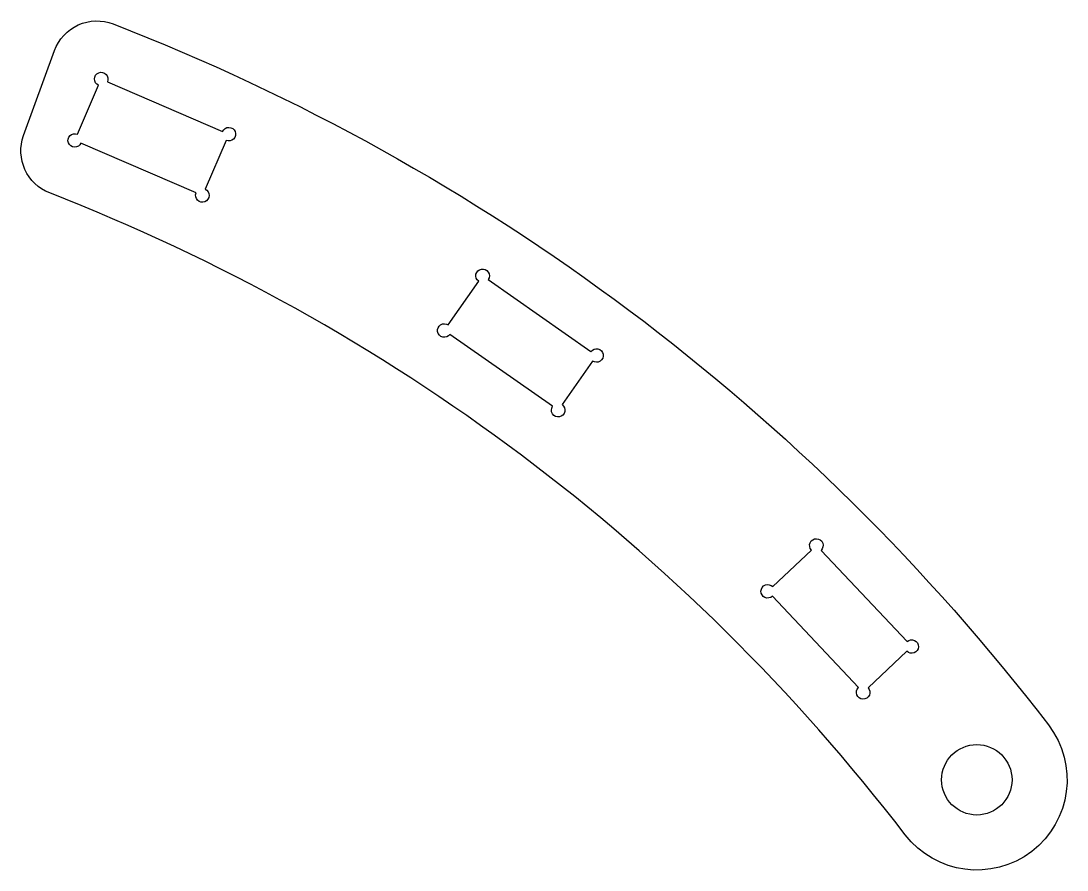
# Model space of a CAD drawing. Header units: millimetres. Extents: x 38.3 to 96.2, y 65 to 112.
import ezdxf

# ---------------------------------------------------------------- set-up
doc = ezdxf.new("R2010")
doc.units = ezdxf.units.MM
doc.layers.get('0').update_dxf_attribs({"linetype": 'CONTINUOUS'})

msp = doc.modelspace()

# ---------------------------------------------------------------- linework, layer by layer
for points in [[(39.895, 102.51, -0.407719), (38.453, 105.695), (40.163, 110.395, -0.42046), (43.417, 111.87, -0.137378), (95.202, 73.051, -1), (87.269, 66.964, 0.137137)], [(41.626, 105.273, -2.414214), (41.43, 105.765), (42.598, 108.474, -2.414214), (43.091, 108.67), (49.473, 105.917, -2.414214), (49.669, 105.424), (48.5, 102.716, -2.414214), (48.007, 102.52)], [(63.654, 97.619, -2.414214), (64.176, 97.711), (69.869, 93.725, -2.414214), (69.961, 93.202), (68.269, 90.786, -2.414214), (67.747, 90.694), (62.054, 94.68, -2.414214), (61.962, 95.203)], [(79.918, 80.176, -2.414214), (79.933, 80.706), (82.079, 82.73, -2.414214), (82.609, 82.715), (87.378, 77.66, -2.414214), (87.363, 77.13), (85.217, 75.105, -2.414214), (84.687, 75.121)]]:
    msp.add_lwpolyline(points, format="xyb", close=True)
msp.add_circle((91.236, 70.008), 1.95)

doc.saveas('drawing.dxf')
